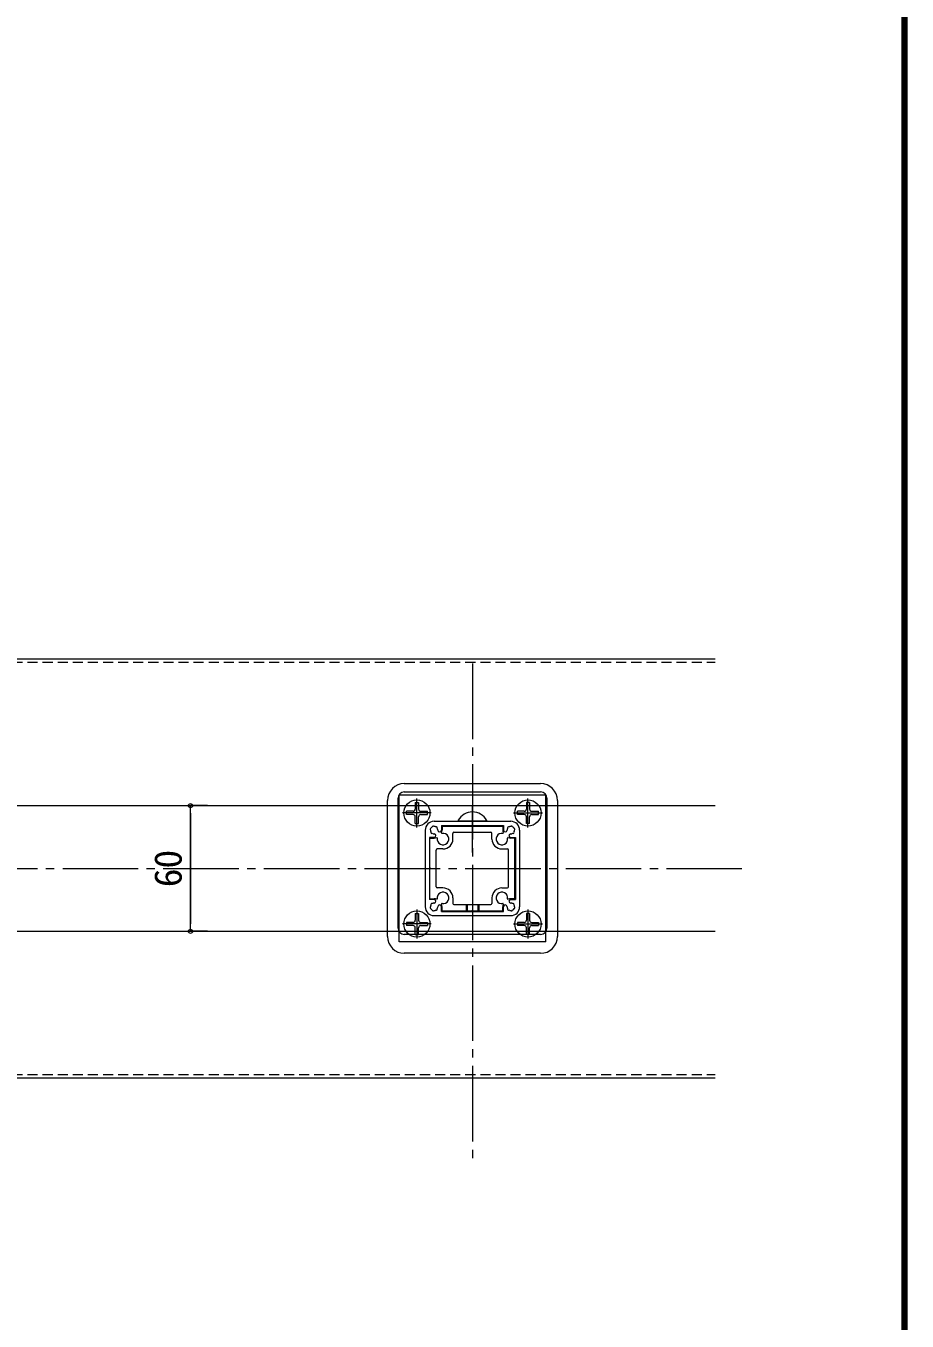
# Model space of a CAD drawing. Units: millimetres at full size; details may follow other scales. Extents: x -3425 to 3421, y -1129 to 1133.
# Drawn here: x 3000 to 3421, y -103 to 515 of the extents above; entities that cross this region are included whole.
import ezdxf
from ezdxf.enums import TextEntityAlignment as Align

# ---------------------------------------------------------------- set-up
doc = ezdxf.new("R2010")
doc.units = ezdxf.units.MM
doc.header["$LTSCALE"] = 4
doc.header["$PDMODE"] = 32
doc.header["$PDSIZE"] = 2
doc.linetypes.add('CHAIN2', pattern=[12, 9, -1, 1, -1])
doc.linetypes.add('DASHED1', pattern=[1.8, 1.2, -0.6])
for name, color, linetype, lineweight in [('0-0_0', 7, 'Continuous', 18), ('0-1_1手摺寸法', 3, 'Continuous', 9), ('0-3_2躯体線', 4, 'Continuous', 9), ('0-4_3中心線', 2, 'CHAIN2', 18), ('0-5_41ｱﾙﾐ', 6, 'Continuous', 18), ('0-6_42ｱﾙﾐ部品', 6, 'Continuous', 18), ('0-9_6ﾊｯﾁﾝｸﾞ', 4, 'Continuous', 9), ('1-2_WAKU', 7, 'Continuous', 18), ('1-3_WHITE', 7, 'Continuous', 18), ('1-5_笠木', 3, 'Continuous', 18)]:
    doc.layers.add(name, color=color, linetype=linetype, lineweight=lineweight)
doc.styles.add('ＭＳ ゴシック', font='')
doc.styles.get('ＭＳ ゴシック').set_extended_font_data('MS Gothic')

msp = doc.modelspace()

# ---------------------------------------------------------------- linework, layer by layer
at = {"layer": '0-0_0', "linetype": 'DASHED1'}
for p, q in [((2943.617, 211.265), (3329.248, 211.265)), ((2943.617, 14.465), (3329.248, 14.465))]:
    msp.add_line(p, q, dxfattribs=at)
at = {"layer": '0-1_1手摺寸法', "lineweight": 18}
for p, q in [((3180.935, 153.365), (3245.935, 153.365)), ((3180.935, 149.365), (3245.935, 149.365)), ((3087.083, 142.865), (3078.945, 142.865)), ((3078.945, 82.865), (3078.945, 142.865)), ((3172.935, 80.365), (3172.935, 145.365)), ((3177.935, 84.365), (3177.935, 146.365)), ((3248.935, 146.365), (3248.935, 84.365)), ((3253.935, 145.365), (3253.935, 80.365)), ((3078.945, 139.265), (3078.945, 86.465)), ((3087.083, 82.865), (3078.945, 82.865)), ((3245.935, 81.365), (3180.935, 81.365)), ((3245.935, 72.365), (3180.935, 72.365))]:
    msp.add_line(p, q, dxfattribs=at)
for centre, radius, start, end in [((3180.935, 145.365), 8, 90, 180), ((3180.935, 146.365), 3, 90, 180), ((3245.935, 145.365), 8, 0, 90), ((3245.935, 146.365), 3, 0, 90), ((3180.935, 80.365), 8, 180, 270), ((3180.935, 84.365), 3, 180, 270), ((3245.935, 84.365), 3, 270, 360), ((3245.935, 80.365), 8, 270, 360)]:
    msp.add_arc(centre, radius, start, end, dxfattribs=at)
at = {"layer": '0-1_1手摺寸法'}
for p in [(3078.945, 142.865), (3078.945, 82.865)]:
    msp.add_point(p, dxfattribs=at)
at = {"layer": '0-3_2躯体線'}
for p, q in [((3213.435, 120.424), (3213.435, 142.681)), ((3206.685, 135.865), (3206.685, 135.365)), ((3220.185, 135.365), (3206.685, 135.365)), ((3220.185, 135.865), (3220.185, 135.365))]:
    msp.add_line(p, q, dxfattribs=at)
msp.add_arc((3213.435, 132.17), 7.695, 28.699, 151.301, dxfattribs=at)
at = {"layer": '0-4_3中心線'}
for p, q in [((3213.435, 210.623), (3213.435, -26.611)), ((2537.986, 112.865), (3342.17, 112.865))]:
    msp.add_line(p, q, dxfattribs=at)
at = {"layer": '0-5_41ｱﾙﾐ'}
for p, q in [((2831.413, 142.865), (3329.248, 142.865)), ((3198.939, 132.918), (3198.939, 131.168)), ((3199.139, 133.118), (3213.139, 133.118)), ((3204.632, 130.118), (3222.239, 130.118)), ((3213.27, 132.912), (3213.139, 133.118)), ((3213.608, 132.912), (3213.739, 133.118)), ((3213.739, 133.118), (3227.739, 133.118)), ((3227.939, 132.918), (3227.939, 131.168)), ((3193.189, 113.168), (3193.189, 127.168)), ((3193.389, 127.368), (3195.139, 127.368)), ((3204.139, 126.918), (3204.139, 129.618)), ((3222.739, 126.918), (3222.739, 129.618)), ((3233.489, 127.368), (3231.739, 127.368)), ((3233.689, 113.168), (3233.689, 127.168)), ((3196.189, 104.061), (3196.189, 121.676)), ((3199.389, 122.168), (3196.689, 122.168)), ((3227.489, 122.168), (3230.189, 122.168)), ((3230.689, 104.061), (3230.689, 121.668)), ((3193.396, 113.038), (3193.189, 113.168)), ((3193.396, 112.7), (3193.189, 112.568)), ((3193.189, 98.568), (3193.189, 112.568)), ((3233.482, 113.038), (3233.689, 113.168)), ((3233.482, 112.7), (3233.689, 112.568)), ((3233.689, 98.568), (3233.689, 112.568)), ((3199.389, 103.568), (3196.689, 103.568)), ((3227.489, 103.568), (3230.189, 103.568)), ((3193.389, 98.368), (3195.139, 98.368)), ((3198.939, 92.818), (3198.939, 94.568)), ((3204.139, 98.818), (3204.139, 96.118)), ((3204.632, 95.618), (3222.246, 95.618)), ((3210.439, 95.618), (3210.439, 92.618)), ((3210.939, 95.618), (3210.939, 92.618)), ((3213.27, 92.826), (3213.139, 92.618)), ((3213.608, 92.826), (3213.739, 92.618)), ((3215.939, 95.618), (3215.939, 92.618)), ((3216.439, 95.618), (3216.439, 92.618)), ((3222.739, 98.818), (3222.739, 96.118)), ((3227.939, 92.818), (3227.939, 94.568)), ((3233.489, 98.368), (3231.739, 98.368)), ((3199.139, 92.618), (3213.139, 92.618)), ((3213.739, 92.618), (3227.739, 92.618)), ((2831.413, 82.865), (3329.248, 82.865))]:
    msp.add_line(p, q, dxfattribs=at)
for centre, radius, start, end in [((3198.908, 129.829), 0.2, 160.436, 279.383), ((3195.139, 131.168), 3.8, 340.436, 0), ((3199.139, 132.918), 0.2, 90, 180), ((3204.639, 129.618), 0.5, 90, 180), ((3213.439, 133.018), 0.2, 212.334, 327.666), ((3222.239, 129.618), 0.5, 0, 90), ((3227.739, 132.918), 0.2, 0, 90), ((3227.97, 129.829), 0.2, 260.617, 19.564), ((3231.739, 131.168), 3.8, 180, 199.564), ((3193.389, 127.168), 0.2, 90, 180), ((3195.139, 131.168), 3.8, 270, 289.564), ((3196.478, 127.4), 0.2, 350.617, 109.564), ((3199.389, 126.918), 2.75, 170.617, 99.383), ((3199.389, 126.918), 4.75, 270, 0), ((3227.489, 126.918), 4.75, 180, 270), ((3227.489, 126.918), 2.75, 80.617, 9.383), ((3230.4, 127.4), 0.2, 70.436, 189.383), ((3231.739, 131.168), 3.8, 250.436, 270), ((3233.489, 127.168), 0.2, 0, 90), ((3196.689, 121.668), 0.5, 90, 180), ((3230.189, 121.668), 0.5, 0, 90), ((3193.289, 112.868), 0.2, 302.334, 57.666), ((3233.589, 112.868), 0.2, 122.334, 237.666), ((3196.689, 104.068), 0.5, 180, 270), ((3199.389, 98.818), 2.75, 260.617, 189.383), ((3199.389, 98.818), 4.75, 0, 90), ((3227.489, 98.818), 4.75, 90, 180), ((3227.489, 98.818), 2.75, 350.617, 279.383), ((3230.189, 104.068), 0.5, 270, 0), ((3193.389, 98.568), 0.2, 180, 270), ((3195.139, 94.568), 3.8, 70.436, 90), ((3196.478, 98.338), 0.2, 250.436, 9.383), ((3198.908, 95.908), 0.2, 80.617, 199.564), ((3195.139, 94.568), 3.8, 0, 19.564), ((3199.139, 92.818), 0.2, 180, 270), ((3204.639, 96.118), 0.5, 180, 270), ((3213.439, 92.718), 0.2, 32.334, 147.666), ((3222.239, 96.118), 0.5, 270, 0), ((3227.739, 92.818), 0.2, 270, 0), ((3227.97, 95.908), 0.2, 340.436, 99.383), ((3231.739, 94.568), 3.8, 160.436, 180), ((3230.4, 98.338), 0.2, 170.617, 289.564), ((3231.739, 94.568), 3.8, 90, 109.564), ((3233.489, 98.568), 0.2, 270, 0)]:
    msp.add_arc(centre, radius, start, end, dxfattribs=at)
at = {"layer": '0-6_42ｱﾙﾐ部品'}
for p, q in [((3190.935, 131.165), (3190.935, 94.565)), ((3195.135, 135.365), (3231.735, 135.365)), ((3198.635, 133.365), (3228.235, 133.365)), ((3198.635, 133.365), (3198.635, 131.165)), ((3228.235, 133.365), (3228.235, 131.165)), ((3235.935, 131.165), (3235.935, 94.565)), ((3195.135, 127.665), (3192.935, 127.665)), ((3192.935, 127.665), (3192.935, 98.065)), ((3231.735, 127.665), (3233.935, 127.665)), ((3233.935, 127.665), (3233.935, 98.065)), ((3195.135, 98.065), (3192.935, 98.065)), ((3198.635, 92.365), (3198.635, 94.565)), ((3231.735, 98.065), (3233.935, 98.065)), ((3195.135, 90.365), (3231.735, 90.365))]:
    msp.add_line(p, q, dxfattribs=at)
msp.add_lwpolyline([(3198.635, 92.365), (3228.235, 92.365), (3228.235, 94.565)], dxfattribs=at)
for centre, radius, start, end in [((3195.135, 131.165), 4.2, 90, 180), ((3193.686, 131.553), 0.5, 165, 232.976), ((3193.686, 131.553), 0.5, 97.024, 165), ((3195.135, 131.165), 1.75, 180.359, 195), ((3195.135, 131.165), 1.75, 195, 209.641), ((3194.075, 130.104), 0.5, 157.024, 225), ((3195.135, 131.165), 1.75, 135, 149.641), ((3195.135, 131.165), 1.75, 120.359, 135), ((3194.747, 132.614), 0.5, 105, 172.976), ((3194.747, 132.614), 0.5, 37.024, 105), ((3195.135, 131.165), 1.75, 75, 89.641), ((3195.135, 131.165), 1.75, 60.359, 75), ((3196.196, 132.226), 0.5, 45, 112.976), ((3196.196, 132.226), 0.5, 337.024, 45), ((3195.135, 131.165), 1.75, 15, 29.641), ((3195.135, 131.165), 1.75, 0.359, 15), ((3197.76, 131.165), 0.875, 180, 0), ((3229.11, 131.165), 0.875, 180, 0), ((3231.735, 131.165), 1.75, 165, 179.641), ((3231.735, 131.165), 1.75, 150.359, 165), ((3230.675, 132.226), 0.5, 135, 202.976), ((3230.675, 132.226), 0.5, 67.024, 135), ((3231.735, 131.165), 1.75, 105, 119.641), ((3231.735, 131.165), 1.75, 90.359, 105), ((3232.124, 132.614), 0.5, 75, 142.976), ((3231.735, 131.165), 4.2, 0, 90), ((3232.124, 132.614), 0.5, 7.024, 75), ((3231.735, 131.165), 1.75, 45, 59.641), ((3231.735, 131.165), 1.75, 30.359, 45), ((3232.796, 130.104), 0.5, 315, 22.976), ((3233.184, 131.553), 0.5, 15, 82.976), ((3231.735, 131.165), 1.75, 330.359, 345), ((3231.735, 131.165), 1.75, 345, 359.641), ((3233.184, 131.553), 0.5, 307.024, 15), ((3194.075, 130.104), 0.5, 225, 292.976), ((3195.135, 131.165), 1.75, 240.359, 255), ((3195.135, 131.165), 1.75, 255, 270), ((3195.135, 128.54), 0.875, 270, 90), ((3231.735, 128.54), 0.875, 90, 270), ((3231.735, 131.165), 1.75, 270, 285), ((3231.735, 131.165), 1.75, 285, 299.641), ((3232.796, 130.104), 0.5, 247.024, 315), ((3195.135, 94.565), 4.2, 180, 270), ((3193.686, 94.177), 0.5, 127.024, 195), ((3193.686, 94.177), 0.5, 195, 262.976), ((3195.135, 94.565), 1.75, 165, 179.641), ((3195.135, 94.565), 1.75, 150.359, 165), ((3194.075, 95.626), 0.5, 135, 202.976), ((3195.135, 94.565), 1.75, 210.359, 225), ((3194.075, 95.626), 0.5, 67.024, 135), ((3195.135, 94.565), 1.75, 225, 239.641), ((3194.747, 93.116), 0.5, 187.024, 255), ((3195.135, 94.565), 1.75, 105, 119.641), ((3194.747, 93.116), 0.5, 255, 322.976), ((3195.135, 94.565), 1.75, 90, 105), ((3195.135, 97.19), 0.875, 270, 90), ((3195.135, 94.565), 1.75, 270.359, 285), ((3195.135, 94.565), 1.75, 285, 299.641), ((3196.196, 93.504), 0.5, 247.024, 315), ((3196.196, 93.504), 0.5, 315, 22.976), ((3195.135, 94.565), 1.75, 330.359, 345), ((3195.135, 94.565), 1.75, 345, 359.641), ((3197.76, 94.565), 0.875, 0, 180), ((3229.11, 94.565), 0.875, 0, 180), ((3231.735, 94.565), 1.75, 180.359, 195), ((3231.735, 94.565), 1.75, 195, 209.641), ((3230.675, 93.504), 0.5, 157.024, 225), ((3230.675, 93.504), 0.5, 225, 292.976), ((3231.735, 97.19), 0.875, 90, 270), ((3231.735, 94.565), 1.75, 240.359, 255), ((3231.735, 94.565), 1.75, 255, 269.641), ((3232.124, 93.116), 0.5, 217.024, 285), ((3231.735, 94.565), 1.75, 75, 90), ((3231.735, 94.565), 4.2, 270, 0), ((3231.735, 94.565), 1.75, 60.359, 75), ((3232.124, 93.116), 0.5, 285, 352.976), ((3232.796, 95.626), 0.5, 45, 112.976), ((3231.735, 94.565), 1.75, 300.359, 315), ((3231.735, 94.565), 1.75, 315, 329.641), ((3232.796, 95.626), 0.5, 337.024, 45), ((3233.184, 94.177), 0.5, 277.024, 345), ((3231.735, 94.565), 1.75, 15, 29.641), ((3231.735, 94.565), 1.75, 0.359, 15), ((3233.184, 94.177), 0.5, 345, 52.976)]:
    msp.add_arc(centre, radius, start, end, dxfattribs=at)
at = {"layer": '0-9_6ﾊｯﾁﾝｸﾞ'}
for p, q in [((3186.154, 144.373), (3186.154, 141.188)), ((3186.154, 144.373), (3187.716, 144.373)), ((3186.935, 132.49), (3186.935, 146.24)), ((3187.716, 144.373), (3187.716, 141.188)), ((3239.154, 144.373), (3239.154, 141.188)), ((3240.716, 144.373), (3239.154, 144.373)), ((3239.935, 132.49), (3239.935, 146.24)), ((3240.716, 144.373), (3240.716, 141.188)), ((3193.81, 139.365), (3180.06, 139.365)), ((3185.112, 140.146), (3181.927, 140.146)), ((3181.927, 138.584), (3181.927, 140.146)), ((3185.112, 138.584), (3181.927, 138.584)), ((3186.154, 134.356), (3186.154, 137.542)), ((3187.716, 134.356), (3187.716, 137.542)), ((3188.758, 140.146), (3191.944, 140.146)), ((3188.758, 138.584), (3191.944, 138.584)), ((3191.944, 138.584), (3191.944, 140.146)), ((3233.06, 139.365), (3246.81, 139.365)), ((3238.112, 140.146), (3234.927, 140.146)), ((3234.927, 138.584), (3234.927, 140.146)), ((3238.112, 138.584), (3234.927, 138.584)), ((3239.154, 134.356), (3239.154, 137.542)), ((3240.716, 134.356), (3240.716, 137.542)), ((3241.758, 140.146), (3244.944, 140.146)), ((3241.758, 138.584), (3244.944, 138.584)), ((3244.944, 138.584), (3244.944, 140.146)), ((3186.154, 134.356), (3187.716, 134.356)), ((3240.716, 134.356), (3239.154, 134.356)), ((3186.935, 93.24), (3186.935, 79.49)), ((3239.935, 93.24), (3239.935, 79.49)), ((3185.112, 87.146), (3181.927, 87.146)), ((3181.927, 87.146), (3181.927, 85.584)), ((3186.154, 91.373), (3186.154, 88.188)), ((3186.154, 91.373), (3187.716, 91.373)), ((3187.716, 91.373), (3187.716, 88.188)), ((3188.758, 87.146), (3191.944, 87.146)), ((3191.944, 87.146), (3191.944, 85.584)), ((3238.112, 87.146), (3234.927, 87.146)), ((3234.927, 87.146), (3234.927, 85.584)), ((3239.154, 91.373), (3239.154, 88.188)), ((3240.716, 91.373), (3239.154, 91.373)), ((3240.716, 91.373), (3240.716, 88.188)), ((3241.758, 87.146), (3244.944, 87.146)), ((3244.944, 87.146), (3244.944, 85.584)), ((3193.81, 86.365), (3180.06, 86.365)), ((3185.112, 85.584), (3181.927, 85.584)), ((3186.154, 81.356), (3186.154, 84.542)), ((3186.154, 81.356), (3187.716, 81.356)), ((3187.716, 81.356), (3187.716, 84.542)), ((3188.758, 85.584), (3191.944, 85.584)), ((3233.06, 86.365), (3246.81, 86.365)), ((3238.112, 85.584), (3234.927, 85.584)), ((3239.154, 81.356), (3239.154, 84.542)), ((3240.716, 81.356), (3239.154, 81.356)), ((3240.716, 81.356), (3240.716, 84.542)), ((3241.758, 85.584), (3244.944, 85.584))]:
    msp.add_line(p, q, dxfattribs=at)
for centre in [(3186.935, 139.365), (3239.935, 139.365), (3186.935, 86.365), (3239.935, 86.365)]:
    msp.add_circle(centre, 6.25, dxfattribs=at)
for centre, start, end in [((3185.112, 141.188), 270, 0), ((3185.112, 137.542), 0, 90), ((3188.758, 141.188), 180, 270), ((3188.758, 137.542), 90, 180), ((3238.112, 141.188), 270, 0), ((3238.112, 137.542), 0, 90), ((3241.758, 141.188), 180, 270), ((3241.758, 137.542), 90, 180), ((3185.112, 88.188), 270, 0), ((3188.758, 88.188), 180, 270), ((3238.112, 88.188), 270, 0), ((3241.758, 88.188), 180, 270), ((3185.112, 84.542), 0, 90), ((3188.758, 84.542), 90, 180), ((3238.112, 84.542), 0, 90), ((3241.758, 84.542), 90, 180)]:
    msp.add_arc(centre, 1.042, start, end, dxfattribs=at)
at = {"layer": '1-2_WAKU'}
for p, q in [((3418.96, -1127.4), (3418.96, 1131.4)), ((3419.56, -1128), (3419.56, 1132)), ((3420.16, -1128.6), (3420.16, 1132.6)), ((3420.76, -1129.2), (3420.76, 1133.2)), ((3418.36, -1126.8), (3418.36, 1130.8))]:
    msp.add_line(p, q, dxfattribs=at)
at = {"layer": '1-3_WHITE'}
for p, q in [((3178.435, 77.865), (3178.435, 147.865)), ((3248.435, 147.865), (3178.435, 147.865)), ((3248.435, 77.865), (3248.435, 147.865)), ((3248.435, 77.865), (3178.435, 77.865))]:
    msp.add_line(p, q, dxfattribs=at)
at = {"layer": '1-5_笠木'}
for p, q in [((2943.617, 212.865), (3329.248, 212.865)), ((2943.617, 12.865), (3329.248, 12.865))]:
    msp.add_line(p, q, dxfattribs=at)

# ---------------------------------------------------------------- texts
at = {"layer": '0-1_1手摺寸法', "style": 'ＭＳ ゴシック'}
msp.add_text('60', height=13.14, rotation=90, dxfattribs=at).set_placement((3078.697, 103.905), align=Align.BOTTOM_LEFT)

doc.saveas('drawing.dxf')
